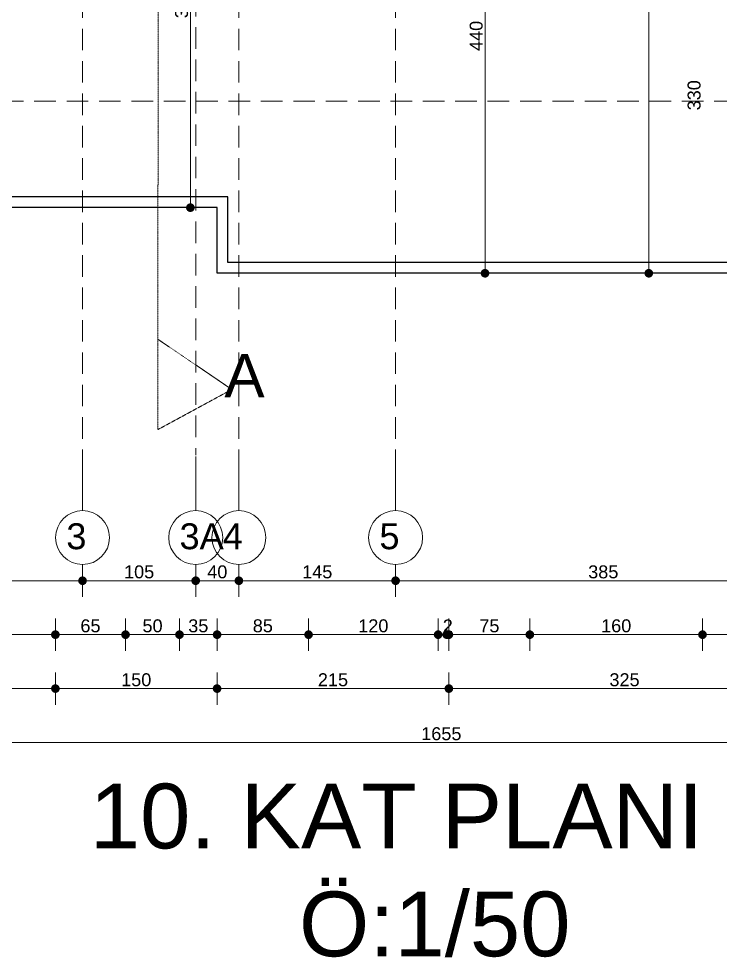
# Model space of a CAD drawing. Header units: millimetres. Extents: x 38129 to 72024, y -56282 to 16512.
# Drawn here: x 57514 to 58164, y -45744 to -44875 of the extents above; entities that cross this region are included whole.
import ezdxf

# ---------------------------------------------------------------- set-up
doc = ezdxf.new("R2010")
doc.units = ezdxf.units.MM
doc.linetypes.add('HIDDEN', pattern=[0.375, 0.25, -0.125])
for name, color, linetype, lineweight in [('AKS', 55, 'HIDDEN', 0), ('DIŞÖLÇÜ', 37, 'Continuous', 0), ('mahal', 7, 'Continuous', 5), ('pencere+KAPI', 1, 'Continuous', 0), ('ölçü İÇ', 31, 'Continuous', 0)]:
    doc.layers.add(name, color=color, linetype=linetype, lineweight=lineweight)
doc.layers.add('balkon', color=171, linetype='Continuous')
doc.styles.add('icdisolcu_yazi', font='arial.ttf')
doc.styles.get("Standard").update_dxf_attribs({"font": 'arial.ttf'})
doc.dimstyles.new('İç Ölçü', dxfattribs={"dimtxt": 12, "dimasz": 8, "dimexe": 5, "dimexo": 0, "dimgap": 2, "dimtad": 1, "dimdec": 0, "dimzin": 12, "dimdsep": 46, "dimtxsty": 'icdisolcu_yazi', "dimblk": 'DOT', "dimcen": 8, "dimdle": 5, "dimclrd": 256, "dimclre": 256, "dimclrt": 7, "dimadec": 0, "dimazin": 3, "dimtfac": 1, "dimtdec": 0, "dimtix": 1, "dimtmove": 2, "dimatfit": 3, "dimldrblk": 'DOT', "dimfxl": 0, "dimtolj": 1, "dimtzin": 0, "dimlwd": -1, "dimlwe": -1, "dimarcsym": 0})

# ---------------------------------------------------------------- blocks, each defined once
blk = doc.blocks.new('_Dot')
at = {"color": 0, "lineweight": -2}
blk.add_line((-0.5, 0), (-1, 0), dxfattribs=at)
at = {"color": 0, "lineweight": 30, "const_width": 0.5}
blk.add_lwpolyline([(-0.25, 0, 1), (0.25, 0, 1)], format="xyb", close=True, dxfattribs=at)
blk = doc.blocks.new('*D2343')
at = {"layer": 'Defpoints', "color": 0, "lineweight": 120, "transparency": 16777216}
for p in [(57258.99, -45395.38), (57573.53, -45395.38), (57573.53, -45395.38)]:
    blk.add_point(p, dxfattribs=at)
at = {"layer": 'DIŞÖLÇÜ', "transparency": 16777216}
for p, q in [((57258.99, -45395.38), (57258.99, -45390.38)), ((57573.53, -45395.38), (57573.53, -45390.38))]:
    blk.add_line(p, q, dxfattribs=at)
at = {"layer": 'DIŞÖLÇÜ', "linetype": 'Continuous', "transparency": 16777216}
blk.add_line((57266.99, -45395.38), (57565.53, -45395.38), dxfattribs=at)
at = {"layer": 'DIŞÖLÇÜ', "transparency": 16777216, "xscale": 8, "yscale": 8, "zscale": 8, "rotation": 180}
blk.add_blockref('_Dot', (57258.99, -45395.38), dxfattribs=at)
at = {"layer": 'DIŞÖLÇÜ', "transparency": 16777216, "xscale": 8, "yscale": 8, "zscale": 8}
blk.add_blockref('_Dot', (57573.53, -45395.38), dxfattribs=at)
at = {"layer": 'DIŞÖLÇÜ', "color": 7, "transparency": 16777216, "insert": (57416.26, -45387.25), "char_height": 12, "attachment_point": 5, "style": 'icdisolcu_yazi'}
blk.add_mtext('\\A1;315', dxfattribs=at)
blk = doc.blocks.new('*D2344')
at = {"layer": 'Defpoints', "color": 0, "lineweight": 120, "transparency": 16777216}
for p in [(57573.53, -45395.38), (57678.38, -45395.38), (57678.38, -45395.38)]:
    blk.add_point(p, dxfattribs=at)
at = {"layer": 'DIŞÖLÇÜ', "transparency": 16777216}
for p, q in [((57573.53, -45395.38), (57573.53, -45390.38)), ((57678.38, -45395.38), (57678.38, -45390.38))]:
    blk.add_line(p, q, dxfattribs=at)
at = {"layer": 'DIŞÖLÇÜ', "linetype": 'Continuous', "transparency": 16777216}
blk.add_line((57581.53, -45395.38), (57670.38, -45395.38), dxfattribs=at)
at = {"layer": 'DIŞÖLÇÜ', "transparency": 16777216, "xscale": 8, "yscale": 8, "zscale": 8, "rotation": 180}
blk.add_blockref('_Dot', (57573.53, -45395.38), dxfattribs=at)
at = {"layer": 'DIŞÖLÇÜ', "transparency": 16777216, "xscale": 8, "yscale": 8, "zscale": 8}
blk.add_blockref('_Dot', (57678.38, -45395.38), dxfattribs=at)
at = {"layer": 'DIŞÖLÇÜ', "color": 7, "transparency": 16777216, "insert": (57625.95, -45387.25), "char_height": 12, "attachment_point": 5, "style": 'icdisolcu_yazi'}
blk.add_mtext('\\A1;105', dxfattribs=at)
blk = doc.blocks.new('*D2345')
at = {"layer": 'Defpoints', "color": 0, "lineweight": 120, "transparency": 16777216}
for p in [(57718.38, -45395.38), (57863.58, -45395.38), (57863.58, -45395.38)]:
    blk.add_point(p, dxfattribs=at)
at = {"layer": 'DIŞÖLÇÜ', "transparency": 16777216}
for p, q in [((57718.38, -45395.38), (57718.38, -45390.38)), ((57863.58, -45395.38), (57863.58, -45390.38))]:
    blk.add_line(p, q, dxfattribs=at)
at = {"layer": 'DIŞÖLÇÜ', "linetype": 'Continuous', "transparency": 16777216}
blk.add_line((57726.38, -45395.38), (57855.58, -45395.38), dxfattribs=at)
at = {"layer": 'DIŞÖLÇÜ', "transparency": 16777216, "xscale": 8, "yscale": 8, "zscale": 8, "rotation": 180}
blk.add_blockref('_Dot', (57718.38, -45395.38), dxfattribs=at)
at = {"layer": 'DIŞÖLÇÜ', "transparency": 16777216, "xscale": 8, "yscale": 8, "zscale": 8}
blk.add_blockref('_Dot', (57863.58, -45395.38), dxfattribs=at)
at = {"layer": 'DIŞÖLÇÜ', "color": 7, "transparency": 16777216, "insert": (57790.98, -45387.25), "char_height": 12, "attachment_point": 5, "style": 'icdisolcu_yazi'}
blk.add_mtext('\\A1;145', dxfattribs=at)
blk = doc.blocks.new('*D2346')
at = {"layer": 'Defpoints', "color": 0, "lineweight": 120, "transparency": 16777216}
for p in [(57863.58, -45395.38), (58248.38, -45395.38), (58248.38, -45395.38)]:
    blk.add_point(p, dxfattribs=at)
at = {"layer": 'DIŞÖLÇÜ', "transparency": 16777216}
for p, q in [((57863.58, -45395.38), (57863.58, -45390.38)), ((58248.38, -45395.38), (58248.38, -45390.38))]:
    blk.add_line(p, q, dxfattribs=at)
at = {"layer": 'DIŞÖLÇÜ', "linetype": 'Continuous', "transparency": 16777216}
blk.add_line((57871.58, -45395.38), (58240.38, -45395.38), dxfattribs=at)
at = {"layer": 'DIŞÖLÇÜ', "transparency": 16777216, "xscale": 8, "yscale": 8, "zscale": 8, "rotation": 180}
blk.add_blockref('_Dot', (57863.58, -45395.38), dxfattribs=at)
at = {"layer": 'DIŞÖLÇÜ', "transparency": 16777216, "xscale": 8, "yscale": 8, "zscale": 8}
blk.add_blockref('_Dot', (58248.38, -45395.38), dxfattribs=at)
at = {"layer": 'DIŞÖLÇÜ', "color": 7, "transparency": 16777216, "insert": (58055.98, -45387.25), "char_height": 12, "attachment_point": 5, "style": 'icdisolcu_yazi'}
blk.add_mtext('\\A1;385', dxfattribs=at)
blk = doc.blocks.new('*D2352')
at = {"layer": 'Defpoints', "color": 0, "lineweight": 120, "transparency": 16777216}
for p in [(57418.37, -45445.38), (57548.38, -45445.38), (57548.38, -45445.38)]:
    blk.add_point(p, dxfattribs=at)
at = {"layer": 'DIŞÖLÇÜ', "transparency": 16777216}
for p, q in [((57418.37, -45445.38), (57418.37, -45440.38)), ((57548.38, -45445.38), (57548.38, -45440.38))]:
    blk.add_line(p, q, dxfattribs=at)
at = {"layer": 'DIŞÖLÇÜ', "linetype": 'Continuous', "transparency": 16777216}
blk.add_line((57426.37, -45445.38), (57540.38, -45445.38), dxfattribs=at)
at = {"layer": 'DIŞÖLÇÜ', "transparency": 16777216, "xscale": 8, "yscale": 8, "zscale": 8, "rotation": 180}
blk.add_blockref('_Dot', (57418.37, -45445.38), dxfattribs=at)
at = {"layer": 'DIŞÖLÇÜ', "transparency": 16777216, "xscale": 8, "yscale": 8, "zscale": 8}
blk.add_blockref('_Dot', (57548.38, -45445.38), dxfattribs=at)
at = {"layer": 'DIŞÖLÇÜ', "color": 7, "transparency": 16777216, "insert": (57483.38, -45437.25), "char_height": 12, "attachment_point": 5, "style": 'icdisolcu_yazi'}
blk.add_mtext('\\A1;130', dxfattribs=at)
blk = doc.blocks.new('*D2353')
at = {"layer": 'Defpoints', "color": 0, "lineweight": 120, "transparency": 16777216}
for p in [(57548.38, -45445.38), (57613.38, -45445.38), (57613.38, -45445.38)]:
    blk.add_point(p, dxfattribs=at)
at = {"layer": 'DIŞÖLÇÜ', "transparency": 16777216}
for p, q in [((57548.38, -45445.38), (57548.38, -45440.38)), ((57613.38, -45445.38), (57613.38, -45440.38))]:
    blk.add_line(p, q, dxfattribs=at)
at = {"layer": 'DIŞÖLÇÜ', "linetype": 'Continuous', "transparency": 16777216}
blk.add_line((57556.38, -45445.38), (57605.38, -45445.38), dxfattribs=at)
at = {"layer": 'DIŞÖLÇÜ', "transparency": 16777216, "xscale": 8, "yscale": 8, "zscale": 8, "rotation": 180}
blk.add_blockref('_Dot', (57548.38, -45445.38), dxfattribs=at)
at = {"layer": 'DIŞÖLÇÜ', "transparency": 16777216, "xscale": 8, "yscale": 8, "zscale": 8}
blk.add_blockref('_Dot', (57613.38, -45445.38), dxfattribs=at)
at = {"layer": 'DIŞÖLÇÜ', "color": 7, "transparency": 16777216, "insert": (57580.88, -45437.25), "char_height": 12, "attachment_point": 5, "style": 'icdisolcu_yazi'}
blk.add_mtext('\\A1;65', dxfattribs=at)
blk = doc.blocks.new('*D2354')
at = {"layer": 'Defpoints', "color": 0, "lineweight": 120, "transparency": 16777216}
for p in [(57613.38, -45445.38), (57663.38, -45445.38), (57663.38, -45445.38)]:
    blk.add_point(p, dxfattribs=at)
at = {"layer": 'DIŞÖLÇÜ', "transparency": 16777216}
for p, q in [((57613.38, -45445.38), (57613.38, -45440.38)), ((57663.38, -45445.38), (57663.38, -45440.38))]:
    blk.add_line(p, q, dxfattribs=at)
at = {"layer": 'DIŞÖLÇÜ', "linetype": 'Continuous', "transparency": 16777216}
blk.add_line((57621.38, -45445.38), (57655.38, -45445.38), dxfattribs=at)
at = {"layer": 'DIŞÖLÇÜ', "transparency": 16777216, "xscale": 8, "yscale": 8, "zscale": 8, "rotation": 180}
blk.add_blockref('_Dot', (57613.38, -45445.38), dxfattribs=at)
at = {"layer": 'DIŞÖLÇÜ', "transparency": 16777216, "xscale": 8, "yscale": 8, "zscale": 8}
blk.add_blockref('_Dot', (57663.38, -45445.38), dxfattribs=at)
at = {"layer": 'DIŞÖLÇÜ', "color": 7, "transparency": 16777216, "insert": (57638.38, -45437.25), "char_height": 12, "attachment_point": 5, "style": 'icdisolcu_yazi'}
blk.add_mtext('\\A1;50', dxfattribs=at)
blk = doc.blocks.new('*D2355')
at = {"layer": 'Defpoints', "color": 0, "lineweight": 120, "transparency": 16777216}
for p in [(57663.38, -45445.38), (57698.17, -45445.38), (57698.17, -45445.38)]:
    blk.add_point(p, dxfattribs=at)
at = {"layer": 'DIŞÖLÇÜ', "transparency": 16777216}
for p, q in [((57663.38, -45445.38), (57663.38, -45440.38)), ((57698.17, -45445.38), (57698.17, -45440.38))]:
    blk.add_line(p, q, dxfattribs=at)
at = {"layer": 'DIŞÖLÇÜ', "linetype": 'Continuous', "transparency": 16777216}
blk.add_line((57671.38, -45445.38), (57690.17, -45445.38), dxfattribs=at)
at = {"layer": 'DIŞÖLÇÜ', "transparency": 16777216, "xscale": 8, "yscale": 8, "zscale": 8, "rotation": 180}
blk.add_blockref('_Dot', (57663.38, -45445.38), dxfattribs=at)
at = {"layer": 'DIŞÖLÇÜ', "transparency": 16777216, "xscale": 8, "yscale": 8, "zscale": 8}
blk.add_blockref('_Dot', (57698.17, -45445.38), dxfattribs=at)
at = {"layer": 'DIŞÖLÇÜ', "color": 7, "transparency": 16777216, "insert": (57680.77, -45437.25), "char_height": 12, "attachment_point": 5, "style": 'icdisolcu_yazi'}
blk.add_mtext('\\A1;35', dxfattribs=at)
blk = doc.blocks.new('*D2356')
at = {"layer": 'Defpoints', "color": 0, "lineweight": 120, "transparency": 16777216}
for p in [(57698.17, -45445.38), (57782.94, -45445.38), (57782.94, -45445.38)]:
    blk.add_point(p, dxfattribs=at)
at = {"layer": 'DIŞÖLÇÜ', "transparency": 16777216}
for p, q in [((57698.17, -45445.38), (57698.17, -45440.38)), ((57782.94, -45445.38), (57782.94, -45440.38))]:
    blk.add_line(p, q, dxfattribs=at)
at = {"layer": 'DIŞÖLÇÜ', "linetype": 'Continuous', "transparency": 16777216}
blk.add_line((57706.17, -45445.38), (57774.94, -45445.38), dxfattribs=at)
at = {"layer": 'DIŞÖLÇÜ', "transparency": 16777216, "xscale": 8, "yscale": 8, "zscale": 8, "rotation": 180}
blk.add_blockref('_Dot', (57698.17, -45445.38), dxfattribs=at)
at = {"layer": 'DIŞÖLÇÜ', "transparency": 16777216, "xscale": 8, "yscale": 8, "zscale": 8}
blk.add_blockref('_Dot', (57782.94, -45445.38), dxfattribs=at)
at = {"layer": 'DIŞÖLÇÜ', "color": 7, "transparency": 16777216, "insert": (57740.55, -45437.25), "char_height": 12, "attachment_point": 5, "style": 'icdisolcu_yazi'}
blk.add_mtext('\\A1;85', dxfattribs=at)
blk = doc.blocks.new('*D2357')
at = {"layer": 'Defpoints', "color": 0, "lineweight": 120, "transparency": 16777216}
for p in [(57782.94, -45445.38), (57902.94, -45445.38), (57902.94, -45445.38)]:
    blk.add_point(p, dxfattribs=at)
at = {"layer": 'DIŞÖLÇÜ', "transparency": 16777216}
for p, q in [((57782.94, -45445.38), (57782.94, -45440.38)), ((57902.94, -45445.38), (57902.94, -45440.38))]:
    blk.add_line(p, q, dxfattribs=at)
at = {"layer": 'DIŞÖLÇÜ', "linetype": 'Continuous', "transparency": 16777216}
blk.add_line((57790.94, -45445.38), (57894.94, -45445.38), dxfattribs=at)
at = {"layer": 'DIŞÖLÇÜ', "transparency": 16777216, "xscale": 8, "yscale": 8, "zscale": 8, "rotation": 180}
blk.add_blockref('_Dot', (57782.94, -45445.38), dxfattribs=at)
at = {"layer": 'DIŞÖLÇÜ', "transparency": 16777216, "xscale": 8, "yscale": 8, "zscale": 8}
blk.add_blockref('_Dot', (57902.94, -45445.38), dxfattribs=at)
at = {"layer": 'DIŞÖLÇÜ', "color": 7, "transparency": 16777216, "insert": (57842.94, -45437.25), "char_height": 12, "attachment_point": 5, "style": 'icdisolcu_yazi'}
blk.add_mtext('\\A1;120', dxfattribs=at)
blk = doc.blocks.new('*D2358')
at = {"layer": 'Defpoints', "color": 0, "lineweight": 120, "transparency": 16777216}
for p in [(57910.93, -45445.38), (57912.94, -45445.38), (57912.94, -45445.38)]:
    blk.add_point(p, dxfattribs=at)
at = {"layer": 'DIŞÖLÇÜ', "linetype": 'Continuous', "transparency": 16777216}
for p, q in [((57902.93, -45445.38), (57894.93, -45445.38)), ((57910.93, -45445.38), (57912.94, -45445.38)), ((57920.94, -45445.38), (57928.94, -45445.38))]:
    blk.add_line(p, q, dxfattribs=at)
at = {"layer": 'DIŞÖLÇÜ', "transparency": 16777216}
for p, q in [((57910.93, -45445.38), (57910.93, -45440.38)), ((57912.94, -45445.38), (57912.94, -45440.38))]:
    blk.add_line(p, q, dxfattribs=at)
at = {"layer": 'DIŞÖLÇÜ', "transparency": 16777216, "xscale": 8, "yscale": 8, "zscale": 8}
blk.add_blockref('_Dot', (57910.93, -45445.38), dxfattribs=at)
at = {"layer": 'DIŞÖLÇÜ', "transparency": 16777216, "xscale": 8, "yscale": 8, "zscale": 8, "rotation": 180}
blk.add_blockref('_Dot', (57912.94, -45445.38), dxfattribs=at)
at = {"layer": 'DIŞÖLÇÜ', "color": 7, "transparency": 16777216, "insert": (57911.93, -45437.36), "char_height": 12, "attachment_point": 5, "style": 'icdisolcu_yazi'}
blk.add_mtext('\\A1;2', dxfattribs=at)
blk = doc.blocks.new('*D2359')
at = {"layer": 'Defpoints', "color": 0, "lineweight": 120, "transparency": 16777216}
for p in [(57912.94, -45445.38), (57987.94, -45445.38), (57987.94, -45445.38)]:
    blk.add_point(p, dxfattribs=at)
at = {"layer": 'DIŞÖLÇÜ', "transparency": 16777216}
for p, q in [((57912.94, -45445.38), (57912.94, -45440.38)), ((57987.94, -45445.38), (57987.94, -45440.38))]:
    blk.add_line(p, q, dxfattribs=at)
at = {"layer": 'DIŞÖLÇÜ', "linetype": 'Continuous', "transparency": 16777216}
blk.add_line((57920.94, -45445.38), (57979.94, -45445.38), dxfattribs=at)
at = {"layer": 'DIŞÖLÇÜ', "transparency": 16777216, "xscale": 8, "yscale": 8, "zscale": 8, "rotation": 180}
blk.add_blockref('_Dot', (57912.94, -45445.38), dxfattribs=at)
at = {"layer": 'DIŞÖLÇÜ', "transparency": 16777216, "xscale": 8, "yscale": 8, "zscale": 8}
blk.add_blockref('_Dot', (57987.94, -45445.38), dxfattribs=at)
at = {"layer": 'DIŞÖLÇÜ', "color": 7, "transparency": 16777216, "insert": (57950.44, -45437.28), "char_height": 12, "attachment_point": 5, "style": 'icdisolcu_yazi'}
blk.add_mtext('\\A1;75', dxfattribs=at)
blk = doc.blocks.new('*D2360')
at = {"layer": 'Defpoints', "color": 0, "lineweight": 120, "transparency": 16777216}
for p in [(57987.94, -45445.38), (58147.94, -45445.38), (58147.94, -45445.38)]:
    blk.add_point(p, dxfattribs=at)
at = {"layer": 'DIŞÖLÇÜ', "transparency": 16777216}
for p, q in [((57987.94, -45445.38), (57987.94, -45440.38)), ((58147.94, -45445.38), (58147.94, -45440.38))]:
    blk.add_line(p, q, dxfattribs=at)
at = {"layer": 'DIŞÖLÇÜ', "linetype": 'Continuous', "transparency": 16777216}
blk.add_line((57995.94, -45445.38), (58139.94, -45445.38), dxfattribs=at)
at = {"layer": 'DIŞÖLÇÜ', "transparency": 16777216, "xscale": 8, "yscale": 8, "zscale": 8, "rotation": 180}
blk.add_blockref('_Dot', (57987.94, -45445.38), dxfattribs=at)
at = {"layer": 'DIŞÖLÇÜ', "transparency": 16777216, "xscale": 8, "yscale": 8, "zscale": 8}
blk.add_blockref('_Dot', (58147.94, -45445.38), dxfattribs=at)
at = {"layer": 'DIŞÖLÇÜ', "color": 7, "transparency": 16777216, "insert": (58067.94, -45437.25), "char_height": 12, "attachment_point": 5, "style": 'icdisolcu_yazi'}
blk.add_mtext('\\A1;160', dxfattribs=at)
blk = doc.blocks.new('*D2361')
at = {"layer": 'Defpoints', "color": 0, "lineweight": 120, "transparency": 16777216}
for p in [(58147.94, -45445.38), (58238.38, -45445.38), (58238.38, -45445.38)]:
    blk.add_point(p, dxfattribs=at)
at = {"layer": 'DIŞÖLÇÜ', "transparency": 16777216}
for p, q in [((58147.94, -45445.38), (58147.94, -45440.38)), ((58238.38, -45445.38), (58238.38, -45440.38))]:
    blk.add_line(p, q, dxfattribs=at)
at = {"layer": 'DIŞÖLÇÜ', "linetype": 'Continuous', "transparency": 16777216}
blk.add_line((58155.94, -45445.38), (58230.38, -45445.38), dxfattribs=at)
at = {"layer": 'DIŞÖLÇÜ', "transparency": 16777216, "xscale": 8, "yscale": 8, "zscale": 8, "rotation": 180}
blk.add_blockref('_Dot', (58147.94, -45445.38), dxfattribs=at)
at = {"layer": 'DIŞÖLÇÜ', "transparency": 16777216, "xscale": 8, "yscale": 8, "zscale": 8}
blk.add_blockref('_Dot', (58238.38, -45445.38), dxfattribs=at)
at = {"layer": 'DIŞÖLÇÜ', "color": 7, "transparency": 16777216, "insert": (58193.16, -45437.25), "char_height": 12, "attachment_point": 5, "style": 'icdisolcu_yazi'}
blk.add_mtext('\\A1;90', dxfattribs=at)
blk = doc.blocks.new('*D2370')
at = {"layer": 'Defpoints', "color": 0, "lineweight": 120, "transparency": 16777216}
for p in [(57912.94, -45495.38), (57912.94, -45495.38), (58238.38, -45495.38)]:
    blk.add_point(p, dxfattribs=at)
at = {"layer": 'DIŞÖLÇÜ', "transparency": 16777216}
for p, q in [((57912.94, -45495.38), (57912.94, -45490.38)), ((58238.38, -45495.38), (58238.38, -45490.38))]:
    blk.add_line(p, q, dxfattribs=at)
at = {"layer": 'DIŞÖLÇÜ', "linetype": 'Continuous', "transparency": 16777216}
blk.add_line((58230.38, -45495.38), (57920.94, -45495.38), dxfattribs=at)
at = {"layer": 'DIŞÖLÇÜ', "transparency": 16777216, "xscale": 8, "yscale": 8, "zscale": 8, "rotation": 180}
blk.add_blockref('_Dot', (57912.94, -45495.38), dxfattribs=at)
at = {"layer": 'DIŞÖLÇÜ', "transparency": 16777216, "xscale": 8, "yscale": 8, "zscale": 8}
blk.add_blockref('_Dot', (58238.38, -45495.38), dxfattribs=at)
at = {"layer": 'DIŞÖLÇÜ', "color": 7, "transparency": 16777216, "insert": (58075.66, -45487.25), "char_height": 12, "attachment_point": 5, "style": 'icdisolcu_yazi'}
blk.add_mtext('\\A1;325', dxfattribs=at)
blk = doc.blocks.new('*D2371')
at = {"layer": 'Defpoints', "color": 0, "lineweight": 120, "transparency": 16777216}
for p in [(57698.17, -45495.38), (57698.17, -45495.38), (57912.94, -45495.38)]:
    blk.add_point(p, dxfattribs=at)
at = {"layer": 'DIŞÖLÇÜ', "transparency": 16777216}
for p, q in [((57698.17, -45495.38), (57698.17, -45490.38)), ((57912.94, -45495.38), (57912.94, -45490.38))]:
    blk.add_line(p, q, dxfattribs=at)
at = {"layer": 'DIŞÖLÇÜ', "linetype": 'Continuous', "transparency": 16777216}
blk.add_line((57904.94, -45495.38), (57706.17, -45495.38), dxfattribs=at)
at = {"layer": 'DIŞÖLÇÜ', "transparency": 16777216, "xscale": 8, "yscale": 8, "zscale": 8, "rotation": 180}
blk.add_blockref('_Dot', (57698.17, -45495.38), dxfattribs=at)
at = {"layer": 'DIŞÖLÇÜ', "transparency": 16777216, "xscale": 8, "yscale": 8, "zscale": 8}
blk.add_blockref('_Dot', (57912.94, -45495.38), dxfattribs=at)
at = {"layer": 'DIŞÖLÇÜ', "color": 7, "transparency": 16777216, "insert": (57805.55, -45487.25), "char_height": 12, "attachment_point": 5, "style": 'icdisolcu_yazi'}
blk.add_mtext('\\A1;215', dxfattribs=at)
blk = doc.blocks.new('*D2372')
at = {"layer": 'Defpoints', "color": 0, "lineweight": 120, "transparency": 16777216}
for p in [(57548.38, -45495.38), (57548.38, -45495.38), (57698.17, -45495.38)]:
    blk.add_point(p, dxfattribs=at)
at = {"layer": 'DIŞÖLÇÜ', "transparency": 16777216}
for p, q in [((57548.38, -45495.38), (57548.38, -45490.38)), ((57698.17, -45495.38), (57698.17, -45490.38))]:
    blk.add_line(p, q, dxfattribs=at)
at = {"layer": 'DIŞÖLÇÜ', "linetype": 'Continuous', "transparency": 16777216}
blk.add_line((57690.17, -45495.38), (57556.38, -45495.38), dxfattribs=at)
at = {"layer": 'DIŞÖLÇÜ', "transparency": 16777216, "xscale": 8, "yscale": 8, "zscale": 8, "rotation": 180}
blk.add_blockref('_Dot', (57548.38, -45495.38), dxfattribs=at)
at = {"layer": 'DIŞÖLÇÜ', "transparency": 16777216, "xscale": 8, "yscale": 8, "zscale": 8}
blk.add_blockref('_Dot', (57698.17, -45495.38), dxfattribs=at)
at = {"layer": 'DIŞÖLÇÜ', "color": 7, "transparency": 16777216, "insert": (57623.27, -45487.25), "char_height": 12, "attachment_point": 5, "style": 'icdisolcu_yazi'}
blk.add_mtext('\\A1;150', dxfattribs=at)
blk = doc.blocks.new('*D2373')
at = {"layer": 'Defpoints', "color": 0, "lineweight": 120, "transparency": 16777216}
for p in [(57418.37, -45495.38), (57418.37, -45495.38), (57548.38, -45495.38)]:
    blk.add_point(p, dxfattribs=at)
at = {"layer": 'DIŞÖLÇÜ', "transparency": 16777216}
for p, q in [((57418.37, -45495.38), (57418.37, -45490.38)), ((57548.38, -45495.38), (57548.38, -45490.38))]:
    blk.add_line(p, q, dxfattribs=at)
at = {"layer": 'DIŞÖLÇÜ', "linetype": 'Continuous', "transparency": 16777216}
blk.add_line((57540.38, -45495.38), (57426.37, -45495.38), dxfattribs=at)
at = {"layer": 'DIŞÖLÇÜ', "transparency": 16777216, "xscale": 8, "yscale": 8, "zscale": 8, "rotation": 180}
blk.add_blockref('_Dot', (57418.37, -45495.38), dxfattribs=at)
at = {"layer": 'DIŞÖLÇÜ', "transparency": 16777216, "xscale": 8, "yscale": 8, "zscale": 8}
blk.add_blockref('_Dot', (57548.38, -45495.38), dxfattribs=at)
at = {"layer": 'DIŞÖLÇÜ', "color": 7, "transparency": 16777216, "insert": (57483.38, -45487.25), "char_height": 12, "attachment_point": 5, "style": 'icdisolcu_yazi'}
blk.add_mtext('\\A1;130', dxfattribs=at)
blk = doc.blocks.new('*D2375')
at = {"layer": 'Defpoints', "color": 0, "lineweight": 120, "transparency": 16777216}
for p in [(57078.37, -45545.38), (58733.48, -45545.38), (58733.48, -45545.38)]:
    blk.add_point(p, dxfattribs=at)
at = {"layer": 'DIŞÖLÇÜ', "transparency": 16777216}
for p, q in [((57078.37, -45545.38), (57078.37, -45540.38)), ((58733.48, -45545.38), (58733.48, -45540.38))]:
    blk.add_line(p, q, dxfattribs=at)
at = {"layer": 'DIŞÖLÇÜ', "linetype": 'Continuous', "transparency": 16777216}
blk.add_line((57086.37, -45545.38), (58725.48, -45545.38), dxfattribs=at)
at = {"layer": 'DIŞÖLÇÜ', "transparency": 16777216, "xscale": 8, "yscale": 8, "zscale": 8, "rotation": 180}
blk.add_blockref('_Dot', (57078.37, -45545.38), dxfattribs=at)
at = {"layer": 'DIŞÖLÇÜ', "transparency": 16777216, "xscale": 8, "yscale": 8, "zscale": 8}
blk.add_blockref('_Dot', (58733.48, -45545.38), dxfattribs=at)
at = {"layer": 'DIŞÖLÇÜ', "color": 7, "transparency": 16777216, "insert": (57905.93, -45537.25), "char_height": 12, "attachment_point": 5, "style": 'icdisolcu_yazi'}
blk.add_mtext('\\A1;1655', dxfattribs=at)
blk = doc.blocks.new('*D2470')
at = {"layer": 'Defpoints', "color": 0, "lineweight": 120, "transparency": 16777216}
for p in [(58098.16, -44780.45), (58098.15, -45110.42), (58098.15, -45110.42)]:
    blk.add_point(p, dxfattribs=at)
at = {"layer": 'ölçü İÇ', "transparency": 16777216}
for p, q in [((58098.16, -44780.45), (58093.15, -44780.45)), ((58098.15, -45110.42), (58103.15, -45110.42))]:
    blk.add_line(p, q, dxfattribs=at)
at = {"layer": 'ölçü İÇ', "linetype": 'Continuous', "transparency": 16777216}
blk.add_line((58098.15, -44788.45), (58098.15, -45102.42), dxfattribs=at)
at = {"layer": 'ölçü İÇ', "transparency": 16777216, "xscale": 8, "yscale": 8, "zscale": 8}
for p, rotation in [((58098.15, -44780.45), 90), ((58098.15, -45110.42), 270)]:
    blk.add_blockref('_Dot', p, dxfattribs=dict(at, rotation=rotation))
at = {"layer": 'ölçü İÇ', "color": 7, "transparency": 16777216, "insert": (58140.16, -44945.43), "char_height": 12, "attachment_point": 5, "rotation": 90, "style": 'icdisolcu_yazi'}
blk.add_mtext('\\A1;330', dxfattribs=at)
blk = doc.blocks.new('*D2471')
at = {"layer": 'Defpoints', "color": 0, "lineweight": 120, "transparency": 16777216}
for p in [(57946.41, -44670.43), (57946.4, -45110.41), (57946.4, -45110.41)]:
    blk.add_point(p, dxfattribs=at)
at = {"layer": 'ölçü İÇ', "transparency": 16777216}
for p, q in [((57946.41, -44670.43), (57941.4, -44670.43)), ((57946.4, -45110.41), (57951.4, -45110.41))]:
    blk.add_line(p, q, dxfattribs=at)
at = {"layer": 'ölçü İÇ', "linetype": 'Continuous', "transparency": 16777216}
blk.add_line((57946.4, -44678.43), (57946.4, -45102.41), dxfattribs=at)
at = {"layer": 'ölçü İÇ', "transparency": 16777216, "xscale": 8, "yscale": 8, "zscale": 8}
for p, rotation in [((57946.4, -44670.43), 90), ((57946.4, -45110.41), 270)]:
    blk.add_blockref('_Dot', p, dxfattribs=dict(at, rotation=rotation))
at = {"layer": 'ölçü İÇ', "color": 7, "transparency": 16777216, "insert": (57938.27, -44890.42), "char_height": 12, "attachment_point": 5, "rotation": 90, "style": 'icdisolcu_yazi'}
blk.add_mtext('\\A1;440', dxfattribs=at)
blk = doc.blocks.new('*D2472')
at = {"layer": 'Defpoints', "color": 0, "lineweight": 120, "transparency": 16777216}
for p in [(57673.45, -44670.43), (57673.45, -45049.6), (57673.45, -45049.6)]:
    blk.add_point(p, dxfattribs=at)
at = {"layer": 'ölçü İÇ', "transparency": 16777216}
for p, q in [((57673.45, -44670.43), (57678.45, -44670.43)), ((57673.45, -45049.6), (57678.45, -45049.6))]:
    blk.add_line(p, q, dxfattribs=at)
at = {"layer": 'ölçü İÇ', "linetype": 'Continuous', "transparency": 16777216}
blk.add_line((57673.45, -44678.43), (57673.45, -45041.6), dxfattribs=at)
at = {"layer": 'ölçü İÇ', "transparency": 16777216, "xscale": 8, "yscale": 8, "zscale": 8}
for p, rotation in [((57673.45, -44670.43), 90), ((57673.45, -45049.6), 270)]:
    blk.add_blockref('_Dot', p, dxfattribs=dict(at, rotation=rotation))
at = {"layer": 'ölçü İÇ', "color": 7, "transparency": 16777216, "insert": (57665.32, -44860.01), "char_height": 12, "attachment_point": 5, "rotation": 90, "style": 'icdisolcu_yazi'}
blk.add_mtext('\\A1;379', dxfattribs=at)
blk = doc.blocks.new('*D2477')
at = {"layer": 'Defpoints', "color": 0, "lineweight": 120, "transparency": 16777216}
for p in [(57678.38, -45395.38), (57718.38, -45395.38), (57718.38, -45395.38)]:
    blk.add_point(p, dxfattribs=at)
at = {"layer": 'DIŞÖLÇÜ', "transparency": 16777216}
for p, q in [((57678.38, -45395.38), (57678.38, -45390.38)), ((57718.38, -45395.38), (57718.38, -45390.38))]:
    blk.add_line(p, q, dxfattribs=at)
at = {"layer": 'DIŞÖLÇÜ', "linetype": 'Continuous', "transparency": 16777216}
blk.add_line((57686.38, -45395.38), (57710.38, -45395.38), dxfattribs=at)
at = {"layer": 'DIŞÖLÇÜ', "transparency": 16777216, "xscale": 8, "yscale": 8, "zscale": 8, "rotation": 180}
blk.add_blockref('_Dot', (57678.38, -45395.38), dxfattribs=at)
at = {"layer": 'DIŞÖLÇÜ', "transparency": 16777216, "xscale": 8, "yscale": 8, "zscale": 8}
blk.add_blockref('_Dot', (57718.38, -45395.38), dxfattribs=at)
at = {"layer": 'DIŞÖLÇÜ', "color": 7, "transparency": 16777216, "insert": (57698.38, -45387.25), "char_height": 12, "attachment_point": 5, "style": 'icdisolcu_yazi'}
blk.add_mtext('\\A1;40', dxfattribs=at)

msp = doc.modelspace()

# ---------------------------------------------------------------- linework, layer by layer
at = {"layer": 'AKS', "ltscale": 80}
for p, q in [((57573.53, -42903.74), (57573.53, -45280.38)), ((57678.38, -42902.38), (57678.38, -45279.02)), ((57718.38, -42903.74), (57718.38, -45280.38)), ((57863.58, -42903.74), (57863.58, -45280.38)), ((59078.83, -44950.75), (56716.98, -44950.75))]:
    msp.add_line(p, q, dxfattribs=at)
at = {"layer": 'balkon'}
for points in [[(58368.38, -44780.43), (58368.38, -45110.42), (57912.94, -45110.42), (57912.94, -45110.42), (57698.17, -45110.42), (57698.17, -45049.6), (57218.38, -45049.6), (57218.38, -44999.43), (57148.38, -44999.43), (57148.38, -44759.6), (57078.37, -44759.6), (57078.37, -43521.26), (57168.38, -43521.26), (57168.38, -43281.43), (57248.38, -43281.43), (57248.38, -43206.25), (57658.18, -43206.25), (57658.18, -43115.42), (57912.94, -43115.42), (57912.94, -43105.4), (58397.62, -43105.39), (58397.63, -43493.74)], [(58358.38, -45100.42), (57922.94, -45100.42), (57922.94, -45100.42), (57708.17, -45100.42), (57708.17, -45039.6), (57228.38, -45039.6), (57228.38, -44989.43), (57158.38, -44989.43), (57158.38, -44749.6), (57088.37, -44749.6), (57088.37, -43531.26), (57178.38, -43531.26), (57178.38, -43291.43), (57258.38, -43291.43), (57258.38, -43216.25), (57668.18, -43216.25), (57668.18, -43125.42), (57922.94, -43125.42), (57922.94, -43115.4), (58387.62, -43115.39), (58387.63, -43493.74)]]:
    msp.add_lwpolyline(points, dxfattribs=at)
at = {"layer": 'DIŞÖLÇÜ'}
for p, q in [((57573.53, -45330.38), (57573.53, -45280.38)), ((57573.53, -45330.38), (57573.53, -45280.38)), ((57678.38, -45330.38), (57678.38, -45280.38)), ((57678.38, -45330.38), (57678.38, -45280.38)), ((57718.38, -45330.38), (57718.38, -45280.38)), ((57718.38, -45330.38), (57718.38, -45280.38)), ((57863.58, -45330.38), (57863.58, -45280.38)), ((57863.58, -45330.38), (57863.58, -45280.38)), ((57573.53, -45410.38), (57573.53, -45380.38)), ((57678.38, -45410.38), (57678.38, -45380.38)), ((57718.38, -45410.38), (57718.38, -45380.38)), ((57863.58, -45410.38), (57863.58, -45380.38)), ((57028.37, -45395.38), (58783.48, -45395.38)), ((57548.38, -45460.38), (57548.38, -45430.38)), ((57613.38, -45460.38), (57613.38, -45430.38)), ((57663.38, -45460.38), (57663.38, -45430.38)), ((57698.17, -45460.38), (57698.17, -45430.38)), ((57782.94, -45460.38), (57782.94, -45430.38)), ((57902.94, -45460.38), (57902.94, -45430.38)), ((57912.94, -45460.38), (57912.94, -45430.38)), ((57987.94, -45460.38), (57987.94, -45430.38)), ((58147.94, -45460.38), (58147.94, -45430.38)), ((57028.37, -45445.38), (58783.48, -45445.38)), ((57548.38, -45510.38), (57548.38, -45480.38)), ((57548.38, -45510.38), (57548.38, -45480.38)), ((57698.17, -45510.38), (57698.17, -45480.38)), ((57912.94, -45510.38), (57912.94, -45480.38)), ((57028.37, -45495.38), (58783.48, -45495.38)), ((57028.37, -45545.38), (58783.48, -45545.38))]:
    msp.add_line(p, q, dxfattribs=at)
for centre in [(57573.53, -45355.38), (57678.38, -45355.38), (57718.38, -45355.38), (57863.58, -45355.38)]:
    msp.add_circle(centre, 25, dxfattribs=at)
at = {"layer": 'pencere+KAPI', "linetype": 'HIDDEN'}
msp.add_line((57644.21, -42952.22), (57643.36, -45255.28), dxfattribs=at)
msp.add_lwpolyline([(57643.36, -45255.28), (57711.83, -45218.11), (57643.39, -45171.57)], dxfattribs=at)

# ---------------------------------------------------------------- texts
at = {"layer": 'DIŞÖLÇÜ', "char_height": 24, "width": 425.6226, "attachment_point": 1, "rotation": 0}
for s, insert in [('3', (57558.51, -45342.18)), ('3A', (57663.36, -45342.18)), ('4', (57703.36, -45342.18)), ('5', (57848.56, -45342.18))]:
    msp.add_mtext(s, dxfattribs=dict(at, insert=insert))
at = {"layer": 'mahal', "insert": (57529.63, -45583.48), "char_height": 60, "attachment_point": 1}
msp.add_mtext_dynamic_manual_height_columns('\\pi50.61;10. KAT PLANI \\P\\pi244.4;Ö:1/50', width=732.2891, gutter_width=12.5, heights=[0], dxfattribs=at)
at = {"layer": 'pencere+KAPI', "linetype": 'HIDDEN', "insert": (57704.98, -45185.29), "char_height": 40, "width": 1884.4985, "attachment_point": 1, "rotation": 359.95734}
msp.add_mtext('A', dxfattribs=at)

# ---------------------------------------------------------------- dimensions: what is measured, and where the dimension line sits
at = {"layer": 'DIŞÖLÇÜ'}
for base, p1, p2, picture, middle in [((57573.53, -45395.38), (57258.99, -45395.38), (57573.53, -45395.38), '*D2343', (57416.26, -45387.25)), ((57678.38, -45395.38), (57573.53, -45395.38), (57678.38, -45395.38), '*D2344', (57625.95, -45387.25)), ((57718.38, -45395.38), (57678.38, -45395.38), (57718.38, -45395.38), '*D2477', (57698.38, -45387.25)), ((57863.58, -45395.38), (57718.38, -45395.38), (57863.58, -45395.38), '*D2345', (57790.98, -45387.25)), ((58248.38, -45395.38), (57863.58, -45395.38), (58248.38, -45395.38), '*D2346', (58055.98, -45387.25)), ((57548.38, -45445.38), (57418.37, -45445.38), (57548.38, -45445.38), '*D2352', (57483.38, -45437.25)), ((57613.38, -45445.38), (57548.38, -45445.38), (57613.38, -45445.38), '*D2353', (57580.88, -45437.25)), ((57663.38, -45445.38), (57613.38, -45445.38), (57663.38, -45445.38), '*D2354', (57638.38, -45437.25)), ((57698.17, -45445.38), (57663.38, -45445.38), (57698.17, -45445.38), '*D2355', (57680.77, -45437.25)), ((57782.94, -45445.38), (57698.17, -45445.38), (57782.94, -45445.38), '*D2356', (57740.55, -45437.25)), ((57902.94, -45445.38), (57782.94, -45445.38), (57902.94, -45445.38), '*D2357', (57842.94, -45437.25)), ((57912.94, -45445.38), (57910.93, -45445.38), (57912.94, -45445.38), '*D2358', (57911.93, -45437.36)), ((57987.94, -45445.38), (57912.94, -45445.38), (57987.94, -45445.38), '*D2359', (57950.44, -45437.28)), ((58147.94, -45445.38), (57987.94, -45445.38), (58147.94, -45445.38), '*D2360', (58067.94, -45437.25)), ((58238.38, -45445.38), (58147.94, -45445.38), (58238.38, -45445.38), '*D2361', (58193.16, -45437.25)), ((57418.37, -45495.38), (57548.38, -45495.38), (57418.37, -45495.38), '*D2373', (57483.38, -45487.25)), ((57548.38, -45495.38), (57698.17, -45495.38), (57548.38, -45495.38), '*D2372', (57623.27, -45487.25)), ((57698.17, -45495.38), (57912.94, -45495.38), (57698.17, -45495.38), '*D2371', (57805.55, -45487.25)), ((57912.94, -45495.38), (58238.38, -45495.38), (57912.94, -45495.38), '*D2370', (58075.66, -45487.25)), ((58733.48, -45545.38), (57078.37, -45545.38), (58733.48, -45545.38), '*D2375', (57905.93, -45537.25))]:
    dim = msp.add_linear_dim(base=base, p1=p1, p2=p2, dimstyle='İç Ölçü', dxfattribs=at)
    dim.commit()
    dim.dimension.update_dxf_attribs({"geometry": picture, "text_midpoint": middle})
at = {"layer": 'ölçü İÇ'}
for base, p1, p2, picture, middle in [((57673.45, -45049.6), (57673.45, -44670.43), (57673.45, -45049.6), '*D2472', (57665.32, -44860.01)), ((57946.4, -45110.41), (57946.41, -44670.43), (57946.4, -45110.41), '*D2471', (57938.27, -44890.42))]:
    dim = msp.add_linear_dim(base=base, p1=p1, p2=p2, angle=270, dimstyle='İç Ölçü', dxfattribs=at)
    dim.commit()
    dim.dimension.update_dxf_attribs({"geometry": picture, "text_midpoint": middle})
dim = msp.add_linear_dim(base=(58098.15, -45110.42), p1=(58098.16, -44780.45), p2=(58098.15, -45110.42), angle=270, dimstyle='İç Ölçü', dxfattribs=at)
dim.commit()
dim.dimension.update_dxf_attribs({"geometry": '*D2470', "text_midpoint": (58140.16, -44945.43), "dimtype": 160})

doc.saveas('drawing.dxf')
